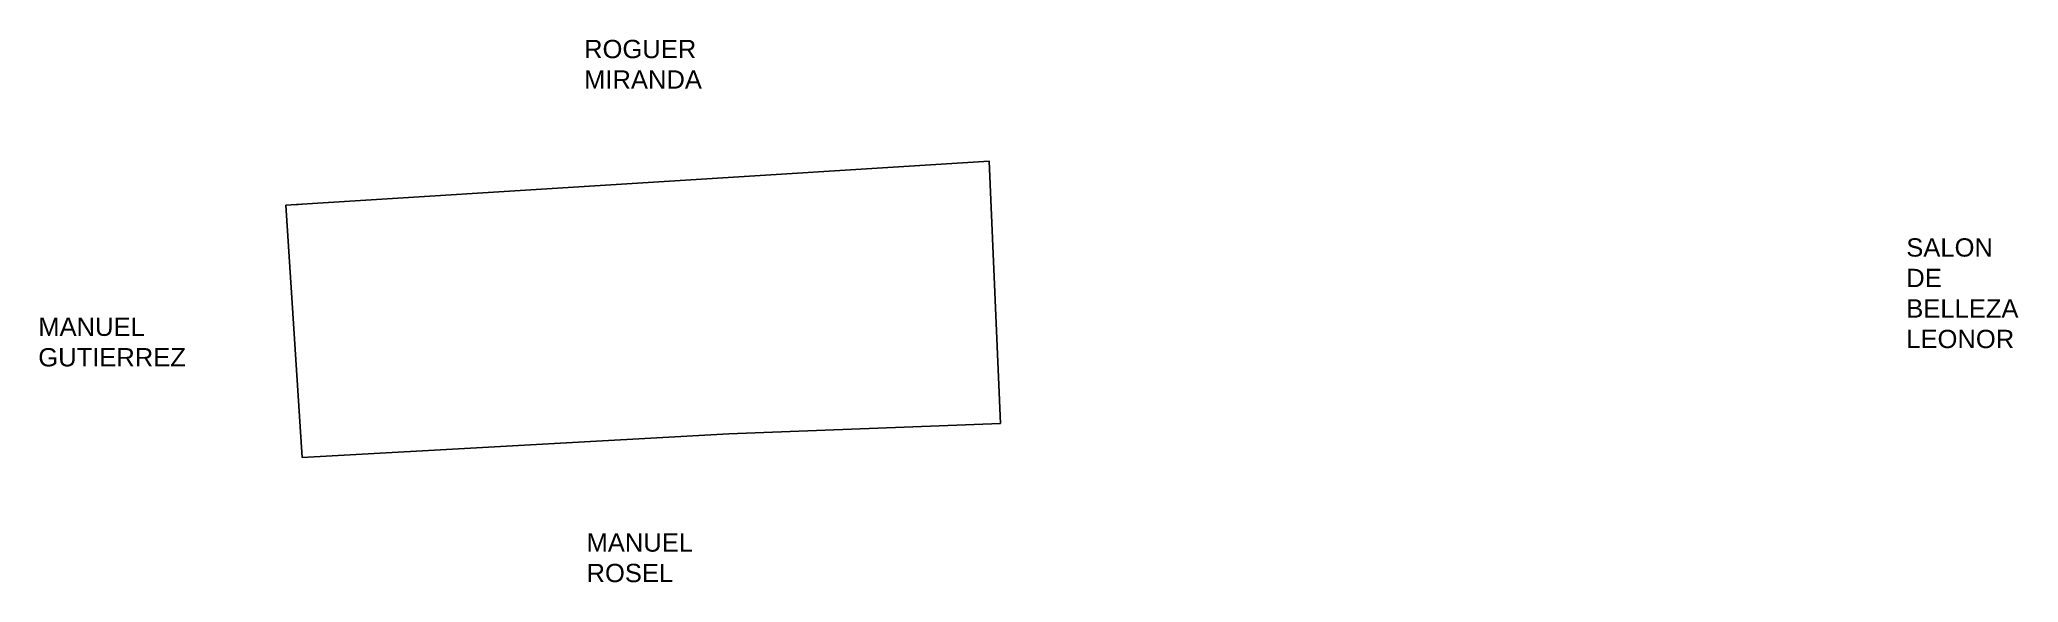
# Model space of a CAD drawing. Header units: millimetres. Extents: x 614029.9 to 614063.9, y 1320323.8 to 1320333.1.
import ezdxf

# ---------------------------------------------------------------- set-up
doc = ezdxf.new("R2010")
doc.units = ezdxf.units.MM
doc.styles.get("Standard").update_dxf_attribs({"font": 'arial.ttf'})

msp = doc.modelspace()

# ---------------------------------------------------------------- linework, layer by layer
msp.add_lwpolyline([(614046.382, 1320326.556), (614041.716, 1320326.375), (614034.39, 1320325.97), (614034.11, 1320330.303), (614046.188, 1320331.062)], close=True)
for points in [[(614034.11, 1320330.303), (614034.389, 1320330.321)], [(614034.25, 1320330.312), (614034.389, 1320330.321)]]:
    msp.add_lwpolyline(points)

# ---------------------------------------------------------------- texts
at = {"color": 3, "char_height": 0.31419, "attachment_point": 1}
for s, width, insert in [('ROGUER MIRANDA ', 0.23565, (614039.231, 1320333.143)), ('SALON DE BELLEZA LEONOR', 0.31419, (614061.944, 1320329.735)), ('MANUEL GUTIERREZ ', 0.23565, (614029.855, 1320328.373)), ('MANUEL ROSEL  ', 0.23565, (614039.273, 1320324.668))]:
    msp.add_mtext_dynamic_manual_height_columns(s, width=width, gutter_width=1.571, heights=[0], dxfattribs=dict(at, insert=insert))

doc.saveas('drawing.dxf')
